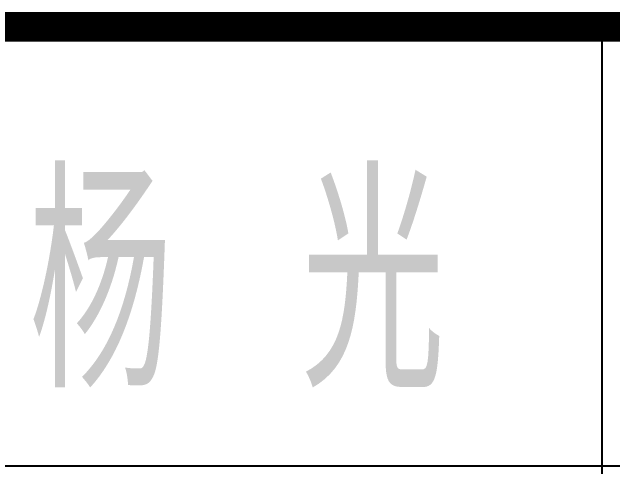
# Model space of a CAD drawing. Extents: x 4283 to 40403, y 1134 to 1764.
# Drawn here: x 4401.59 to 4411.81, y 1481.44 to 1489.18 of the extents above; entities that cross this region are included whole.
import ezdxf

# ---------------------------------------------------------------- set-up
doc = ezdxf.new("R2010")
doc.units = 0
for name, color, linetype in [('PUB_TITLE', 4, 'Continuous'), ('华泽绵阳图框', 7, 'Continuous'), ('签名图层1', 7, 'Continuous')]:
    doc.layers.add(name, color=color, linetype=linetype)
doc.styles.add('_HZTXT', font='txt.shx', dxfattribs={"width": 0.8, "bigfont": 'hztxt.shx'})

msp = doc.modelspace()

# ---------------------------------------------------------------- linework, layer by layer
at = {"layer": 'PUB_TITLE', "color": 7, "const_width": 0.506}
msp.add_lwpolyline([(4300.211, 1474.161), (4695.234, 1474.161), (4695.239, 1488.923), (4300.211, 1488.923)], close=True, dxfattribs=at)
at = {"layer": '华泽绵阳图框', "color": 7}
for p, q in [((4411.628, 1474.076), (4411.628, 1488.838)), ((4350.855, 1481.457), (4460.246, 1481.457))]:
    msp.add_line(p, q, dxfattribs=at)
at = {"layer": '华泽绵阳图框', "color": 7, "const_width": 0.506}
msp.add_lwpolyline([(4300.211, 1488.923), (4695.239, 1488.923)], dxfattribs=at)

# ---------------------------------------------------------------- texts
at = {"layer": '签名图层1', "style": '_HZTXT', "width": 0.7}
msp.add_text('杨 光', height=3.5, dxfattribs=at).set_placement((4401.872, 1482.788))

doc.saveas('drawing.dxf')
